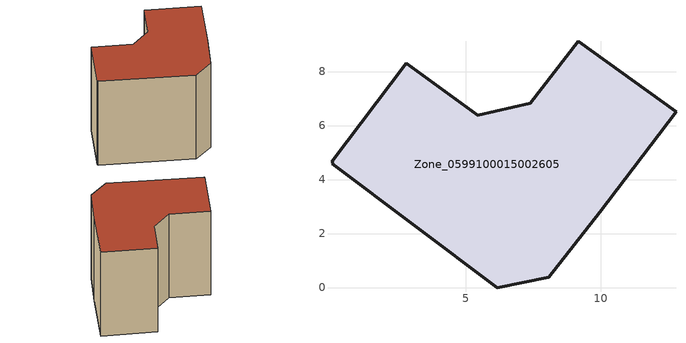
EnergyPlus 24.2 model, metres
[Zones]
Zone_0599100015002605
 floor ground (C_G): 7.39,6.83 9.17,9.12 12.79,6.5 9.97,2.79 8.07,0.39 6.16,0 0.06,4.58 0.09,4.62 0.03,4.66 2.79,8.31 5.44,6.38 z0.99
 wall outside (C_F): 6.16,0 8.07,0.39 9.97,2.79 12.79,6.5 9.17,9.12 7.39,6.83 5.44,6.38 2.79,8.31 0.03,4.66 0.09,4.62 0.06,4.58 6.16,0 z0.99:8.96
 roof outside (C_R): 2.79,8.31 0.03,4.66 0.09,4.62 0.06,4.58 6.16,0 8.07,0.39 9.97,2.79 12.79,6.5 9.17,9.12 7.39,6.83 5.44,6.38 z8.96
[BUILDING]
Pand.0599100015002605: North Axis=0; Terrain=City; Loads Convergence Tolerance Value=0.04; Temperature Convergence Tolerance Value=0.4; Solar Distribution=FullExterior; Maximum Number of Warmup Days=25; Minimum Number of Warmup Days=1
[Site:Location]
Rotterdam.The.Hague.AP_ZH_NLD Design_Conditions: Latitude=51.96; Longitude=4.45; Time Zone=1; Elevation=-4.5
[SITE:GROUNDTEMPERATURE:BUILDINGSURFACE]
18, 18, 18, 18, 18, 18, 18, 18, 18, 18, 18, 18
[MATERIAL] Thermal Absorptance=0.9; Solar Absorptance=0.7; Visible Absorptance=0.7
Name | Roughness | Thickness | Conductivity | Density | Specific Heat
G.TC.1975-1991 | MediumSmooth | 0.15 | 0.288461 | 540 | 1210
F.TC.1975-1991 | Rough | 0.3 | 0.230769 | 1920 | 840
R.TC.1975-1991 | MediumRough | 0.2 | 0.153846 | 1500 | 1000
[CONSTRUCTION]
C_G: G.TC.1975-1991
C_F: F.TC.1975-1991
C_R: R.TC.1975-1991
[ZONE]
Zone_0599100015002605: Type=1; Multiplier=1; Ceiling Height=Autocalculate; Volume=Autocalculate; Floor Area=autocalculate; Part of Total Floor Area=Yes
[ZONEINFILTRATION:DESIGNFLOWRATE]
Infil_Zone_0599100015002605: Zone or ZoneList or Space or SpaceList=Zone_0599100015002605; Schedule=AlwaysOn; Design Flow Rate Calculation Method=Flow/Area; Flow Rate per Floor Area=0.003; Constant Term Coefficient=1; Temperature Term Coefficient=0; Velocity Term Coefficient=0; Velocity Squared Term Coefficient=0
[HVACTEMPLATE:ZONE:IDEALLOADSAIRSYSTEM]
Zone_0599100015002605: Maximum Heating Supply Air Temperature=50; Minimum Cooling Supply Air Temperature=13; Maximum Heating Supply Air Humidity Ratio=0.0156; Minimum Cooling Supply Air Humidity Ratio=0.0077; Heating Limit=NoLimit; Cooling Limit=NoLimit; Dehumidification Control Type=ConstantSensibleHeatRatio; Cooling Sensible Heat Ratio=0.7; Dehumidification Setpoint=60; Humidification Control Type=None; Humidification Setpoint=30; Outdoor Air Method=None; Outdoor Air Flow Rate per Person=0.00944; Outdoor Air Flow Rate per Zone Floor Area=0; Outdoor Air Flow Rate per Zone=0; Demand Controlled Ventilation Type=None; Outdoor Air Economizer Type=NoEconomizer; Heat Recovery Type=None; Sensible Heat Recovery Effectiveness=0.7; Latent Heat Recovery Effectiveness=0.65
[ZONECONTROL:THERMOSTAT]
ThermostatControl_Zone_0599100015002605: Zone or ZoneList=Zone_0599100015002605; Control Type Schedule=DualSetpointControlType; Control 1=Thermostat_Zone_0599100015002605; Temperature Difference Between Cutout And Setpoint=0
[THERMOSTATSETPOINT:DUALSETPOINT]
Thermostat_Zone_0599100015002605: Heating Setpoint Temperature Schedule=HeatingSetpoint_Zone_0599100015002605; Cooling Setpoint Temperature Schedule=CoolingSetpoint_Zone_0599100015002605
[SCHEDULE:COMPACT]
HeatingSetpoint_Zone_0599100015002605: Through: 12/31, For: AllDays, Until: 24:00, 21
CoolingSetpoint_Zone_0599100015002605: Through: 12/31, For: AllDays, Until: 24:00, 24
DualSetpointControlType: Through: 12/31, For: AllDays, Until: 24:00, 4
AlwaysOn: Through: 12/31, For: AllDays, Until: 24:00, 1
